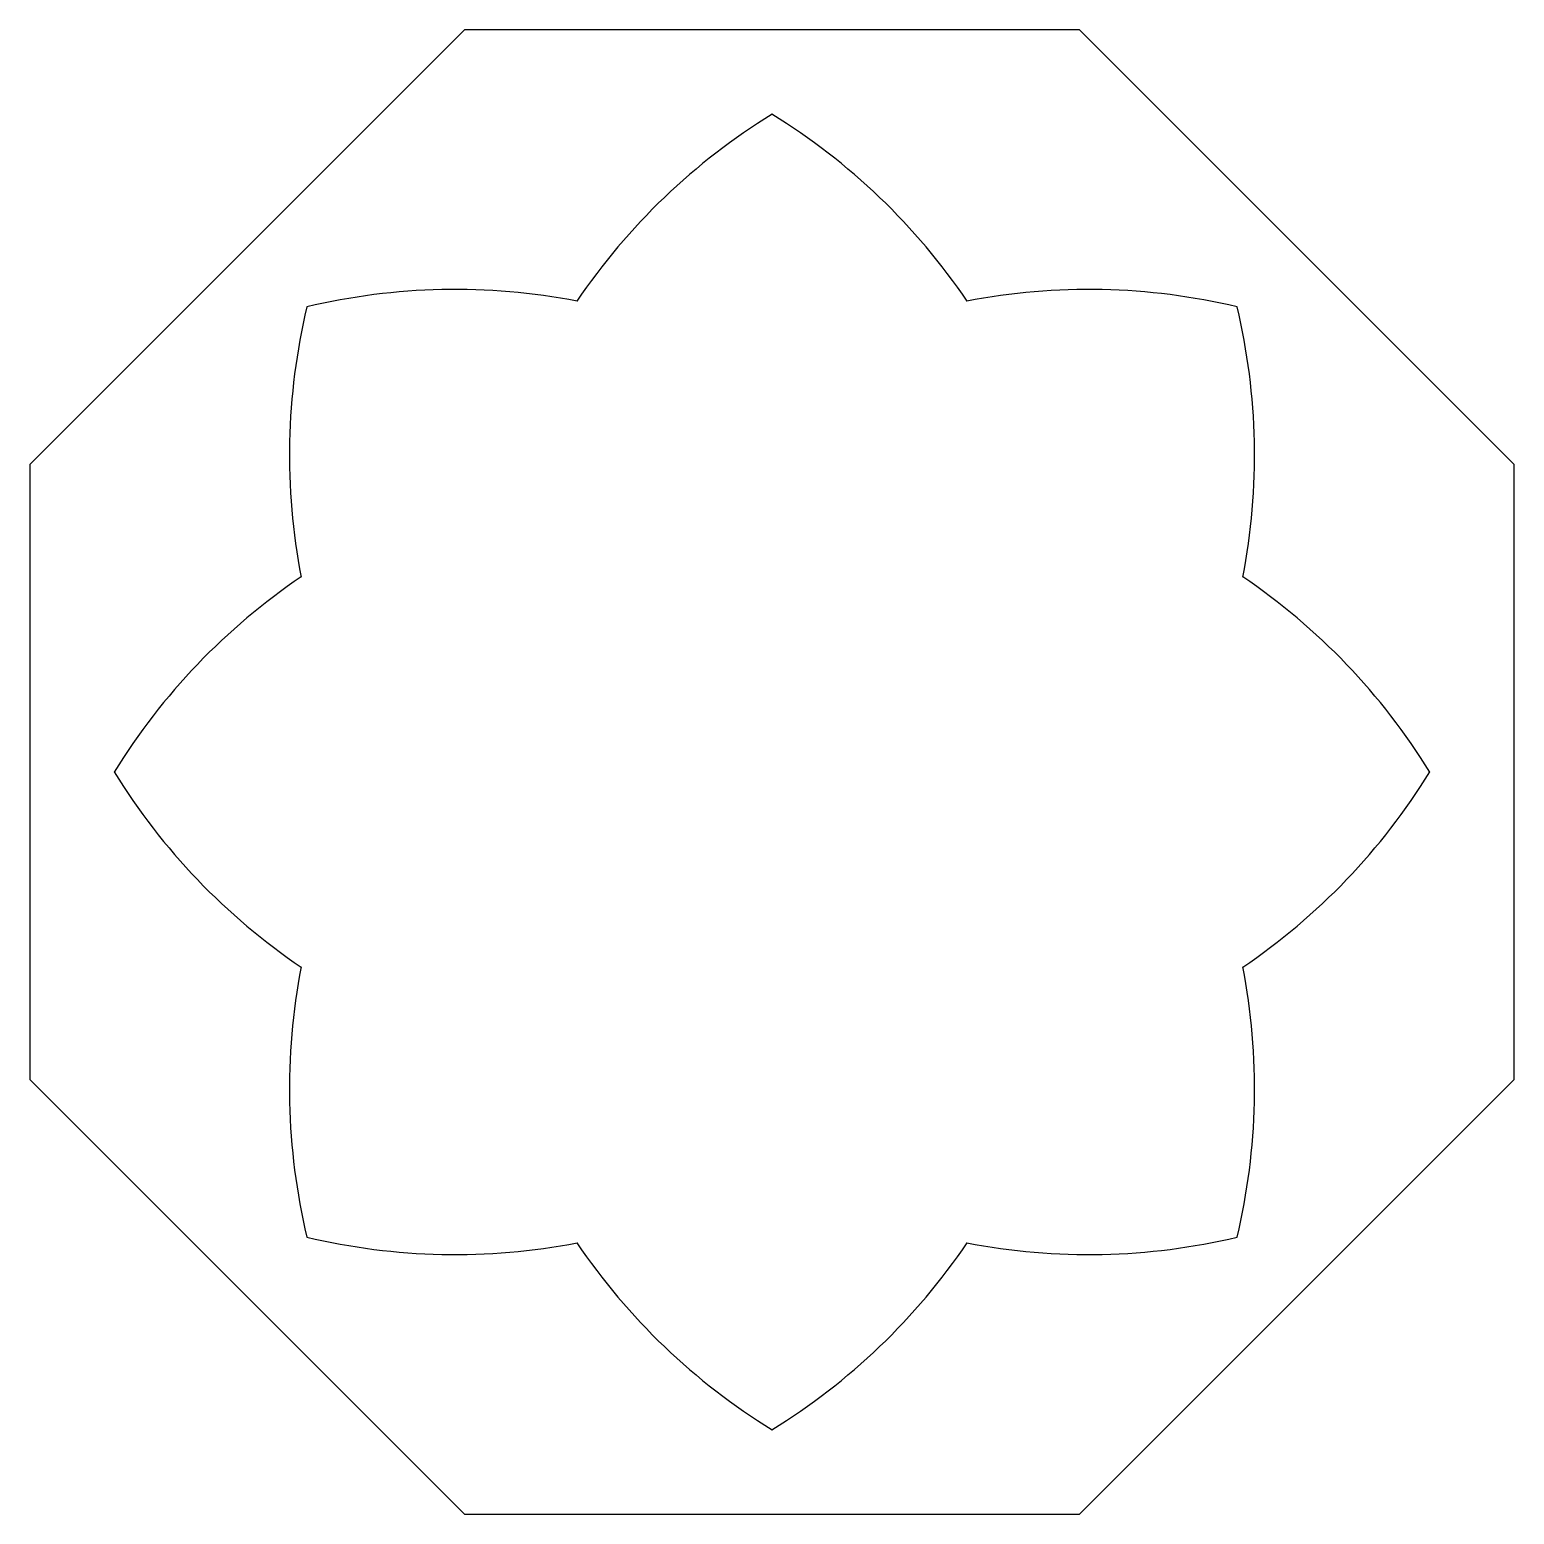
# Model space of a CAD drawing. Extents: x -314 to 508, y 162 to 455.
# Drawn here: x 385.5 to 508, y 327.5 to 450 of the extents above; entities that cross this region are included whole.
import ezdxf

# ---------------------------------------------------------------- set-up
doc = ezdxf.new("R2010")
doc.units = 0
doc.layers.get('0').update_dxf_attribs({"linetype": 'CONTINUOUS'})

msp = doc.modelspace()

# ---------------------------------------------------------------- linework, layer by layer
for p, q in [((421.389251, 450.017193), (385.509826, 414.137769)), ((472.13042, 450.017193), (421.389251, 450.017193)), ((508.009845, 414.137769), (472.13042, 450.017193)), ((385.509826, 414.137769), (385.509826, 363.396599)), ((508.009845, 363.396599), (508.009845, 414.137769)), ((385.509826, 363.396599), (421.389251, 327.517174)), ((472.13042, 327.517174), (508.009845, 363.396599)), ((421.389251, 327.517174), (472.13042, 327.517174))]:
    msp.add_line(p, q)
for centre, start, end in [((474.433022, 398.045567), 121.593317, 145.9737), ((419.086649, 398.045567), 34.0263, 58.406683), ((420.63113, 375.760093), 79.0263, 103.406683), ((472.888541, 375.760093), 76.593317, 100.9737), ((459.766926, 414.895889), 166.593317, 190.9737), ((433.752745, 414.895889), 349.0263, 13.406683), ((437.481453, 361.093997), 124.0263, 148.406683), ((456.038218, 361.093997), 31.593317, 55.9737), ((437.481453, 416.440371), 211.593317, 235.9737), ((456.038218, 416.440371), 304.0263, 328.406683), ((459.766926, 362.638479), 169.0263, 193.406683), ((433.752745, 362.638479), 346.593317, 10.9737), ((420.63113, 401.774275), 256.593317, 280.9737), ((472.888541, 401.774275), 259.0263, 283.406683), ((474.433022, 379.488801), 214.0263, 238.406683), ((419.086649, 379.488801), 301.593317, 325.9737)]:
    msp.add_arc(centre, 52.822116, start, end)

doc.saveas('drawing.dxf')
